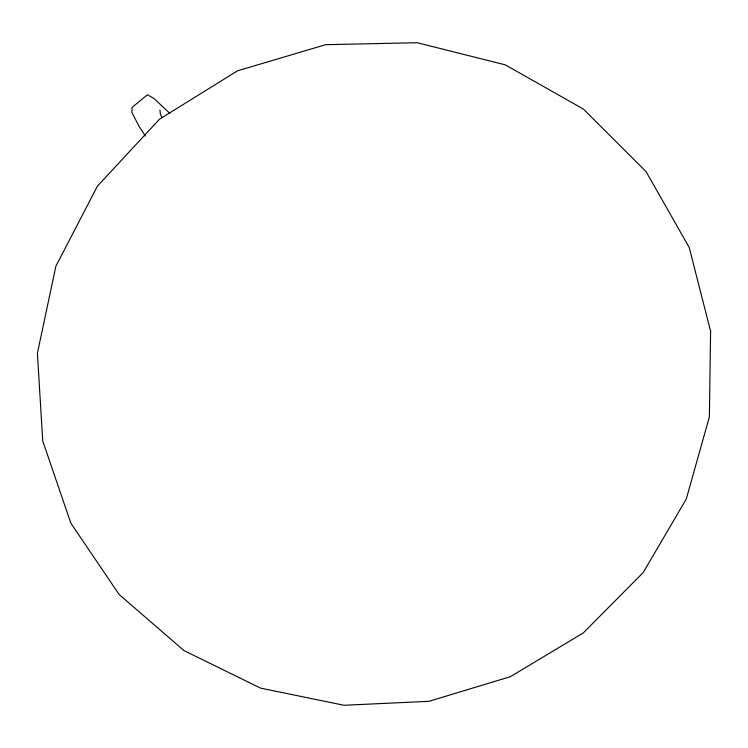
<?xml version="1.0" encoding="UTF-8"?>
<svg xmlns="http://www.w3.org/2000/svg" width="748" height="748" viewBox="0 0 748 748"><rect width="100%" height="100%" fill="white"/><g stroke="black" fill="none" stroke-linecap="round" stroke-linejoin="round"><path stroke-width="1.12" d="M169.871 113.378L154.088 98.586L147.393 94.762L132.097 107.385L131.882 112.462L139.1 126.393L145.43 136.071M162.129 117.567L160.409 114.519L159.969 110.021M710.6 331.242L709.366 416.973L686.243 499.103L643.205 572.538L583.309 632.902L510.398 676.678L428.978 701.315L343.968 705.27L260.538 688.113L183.924 650.545L119.175 594.529L70.864 523.226L42.739 441.002L37.4 353.271L55.885 266.166L97.455 186.112L159.464 119.241L237.49 70.836L325.67 44.684L417.262 42.73L505.321 64.87L583.384 109.068L646.029 171.582L689.226 247.504L710.6 331.242"/></g></svg>
